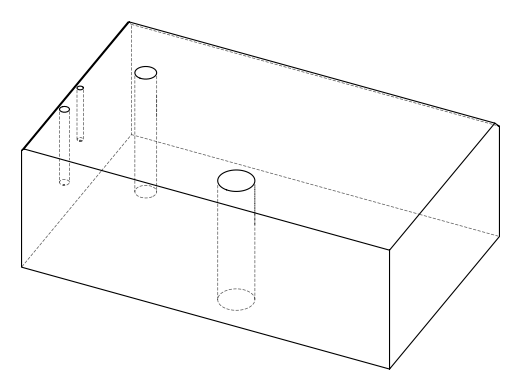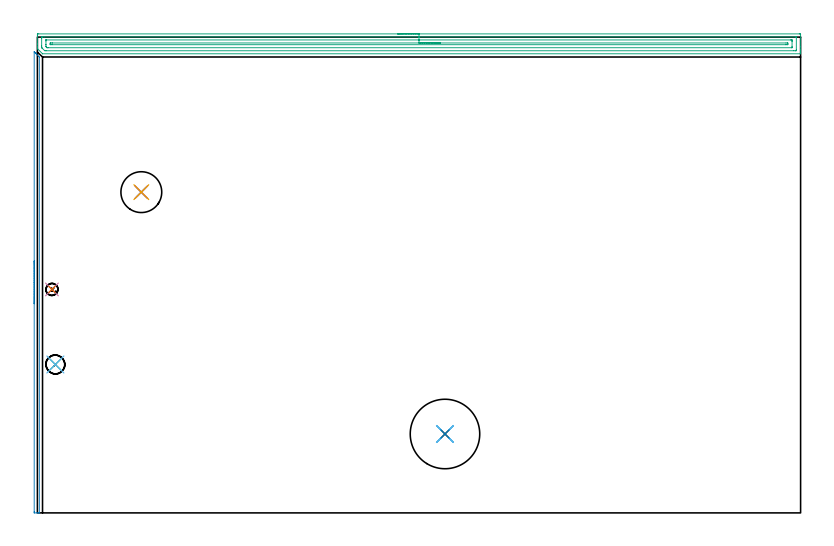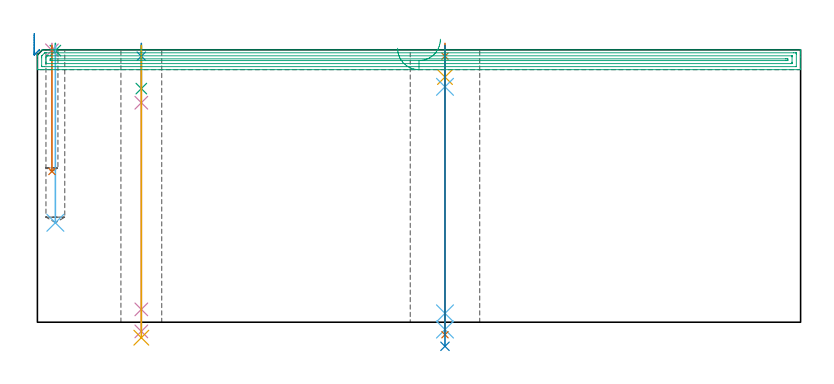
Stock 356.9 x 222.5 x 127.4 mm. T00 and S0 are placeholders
(PLAN: 15 operations, 10 tool changes, 17.2 min)
(1 SPOT_DRILL | STEP1HOLE | NXT0321_9005460120000 | 0.05 min | 183 mm3)
(2 SPOT_DRILL_1 | STEP1HOLE_1 | NXT0321_9005460120000 | 0.05 min | 183 mm3)
(3 SPOT_DRILL_2 | STEP1POCKET | NXT0321_9005460120000 | 0.03 min | 1 mm3)
(4 SPOT_DRILL_3 | STEP1POCKET_1 | NXT0321_9005460120000 | 0.03 min | 0 mm3)
(5 DRILL_BLIND_HOLE_INTO_CENTER | STEP1HOLE | NXT0301_056 | 0.06 min | 547 mm3)
(6 GUN_DRILL_THROUGH_HOLE | STEP1HOLE | UGT0307_005 | 0.6 min | 6226 mm3)
(7 SPADE_DRILL_TO_ENLARGE_THROUGH_HOLE | STEP1HOLE | UGT0306_010 | 0.54 min | 31045 mm3)
(8 DRILL_TO_ENLARGE_THROUGH_HOLE | STEP1HOLE | UGT0301_001 | 0.56 min | 67633 mm3)
(9 DRILL_BLIND_HOLE_INTO_CENTER_1 | STEP1HOLE_1 | NXT0301_092 | 0.08 min | 1728 mm3)
(10 GUN_DRILL_THROUGH_HOLE_1 | STEP1HOLE_1 | UGT0307_009 | 0.64 min | 12491 mm3)
(11 DRILL_TO_ENLARGE_THROUGH_HOLE_1 | STEP1HOLE_1 | UGT0301_258 | 0.55 min | 22058 mm3)
(12 DRILL_BLIND_HOLE_INTO_CENTER_2 | STEP1POCKET | UGT0301_483 | 0.33 min | 4797 mm3)
(13 DRILL_BLIND_HOLE_INTO_CENTER_3 | STEP1POCKET_1 | UGT0301_451 | 0.24 min | 1354 mm3)
(14 AREA_MILL | FG_CHAMFER_SURFACE | UGT0205_001 | 1.87 min | 624 mm3)
(15 AREA_MILL_1 | FG_CHAMFER_SURFACE_1 | UGT0205_001 | 11.6 min | 15431 mm3)
(TOOL NXT0321_9005460120000 | NC Spot Drill, 142deg, 12mm, Carbide, Uncoated | D12 PA142 FL30 Z2)
(TOOL NXT0301_056 | Carbide Drill 8.5mm [860.1-0850-026A1-MM 2214] | D8.5 PA140 FL47 Z2)
(TOOL UGT0307_005 | Gun Drill 8.3 mm | D8.3 PA130 FL24 Z1)
(TOOL UGT0306_010 | Spade Drill 19.5mm | D19.5 PA132 FL10 Z2)
(TOOL UGT0301_001 | Twist Drill 32.5 mm | D32.5 PA118 FL185 Z2)
(TOOL NXT0301_092 | Carbide Drill 12.1mm [860.1-1210-061A1-MM 2214] | D12.1 PA140 FL77 Z2)
(TOOL UGT0307_009 | Gun Drill 12 mm | D12 PA130 FL24 Z1)
(TOOL UGT0301_258 | Twist Drill 19.1 mm | D19.1 PA118 FL140 Z2)
(TOOL UGT0301_483 | Carbide Drill 8.8 mm | D8.8 PA118 FL81 Z2)
(TOOL UGT0301_451 | Carbide Drill 5.6 mm | D5.6 PA118 FL57 Z2)
(TOOL UGT0205_001 | Chamfer Mill 20 x 3 x 45 deg. | D20 FL50 Z2)
(OP 1 SPOT_DRILL)
G17 G21 G94 G90
T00 M6
G54
G17 G0 G90 X190.6 Y36.9 S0 M3
G43 Z137.4 H0
G94 G81 G98 Z124.4 F250. R130.4
G80
M5
M2
(OP 2 SPOT_DRILL_1)
G17 G21 G94 G90
T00 M6
G54
G17 G0 G90 X48.6 Y150. S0 M3
G43 Z137.4 H0
G94 G81 G98 Z124.4 F250. R130.4
G80
M5
M2
(OP 3 SPOT_DRILL_2)
G17 G21 G94 G90
T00 M6
G54
G17 G0 G90 X8.4 Y69.4 S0 M3
G43 Z137.4 H0
G94 G81 G98 Z127.021 F250. R130.4
G80
M5
M2
(OP 4 SPOT_DRILL_3)
G17 G21 G94 G90
T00 M6
G54
G17 G0 G90 X6.8 Y104.5 S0 M3
G43 Z137.4 H0
G94 G81 G98 Z127.159 F250. R130.4
G80
M5
M2
(OP 5 DRILL_BLIND_HOLE_INTO_CENTER)
G17 G21 G94 G90
T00 M6
G54
G17 G0 G90 X190.6 Y36.9 S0 M3
G43 Z137.4 H1
G94 G81 G98 Z114.65 F250. R129.4
G80
M5
M2
(OP 6 GUN_DRILL_THROUGH_HOLE)
G17 G21 G94 G90
T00 M6
G54
G17 G0 G90 X190.6 Y36.9 M8
G43 Z137.4 H0
Z123.96
S716 M3
G94 G1 Z110.075 F125. M26
G4 X.084
Z4.15 F250.
G4 X.084
Z-3.435 F125.
G4 X.084
M5
M9
G0 Z123.96
Z137.4
M2
(OP 7 SPADE_DRILL_TO_ENLARGE_THROUGH_HOLE)
G17 G21 G94 G90
T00 M6
G54
G17 G0 G90 X190.6 Y36.9 S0 M3
G43 Z137.4 H0
G94 G73 G98 Z-5.841 F250. Q19.034 R129.4
G80
M5
M2
(OP 8 DRILL_TO_ENLARGE_THROUGH_HOLE)
G17 G21 G94 G90
T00 M6
G54
G17 G0 G90 X190.6 Y36.9 S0 M3
G43 Z137.4 H0
G94 G73 G98 Z-11.264 F250. Q27.733 R129.4
G80
M5
M2
(OP 9 DRILL_BLIND_HOLE_INTO_CENTER_1)
G17 G21 G94 G90
T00 M6
G54
G17 G0 G90 X48.6 Y150. S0 M3
G43 Z137.4 H1
G94 G81 G98 Z109.25 F250. R129.4
G80
M5
M2
(OP 10 GUN_DRILL_THROUGH_HOLE_1)
G17 G21 G94 G90
T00 M6
G54
G17 G0 G90 X48.6 Y150. M8
G43 Z137.4 H0
Z123.61
S716 M3
G94 G1 Z102.636 F125. M26
G4 X.084
Z6. F250.
G4 X.084
Z-4.298 F125.
G4 X.084
M5
M9
G0 Z123.61
Z137.4
M2
(OP 11 DRILL_TO_ENLARGE_THROUGH_HOLE_1)
G17 G21 G94 G90
T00 M6
G54
G17 G0 G90 X48.6 Y150. S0 M3
G43 Z137.4 H0
G94 G73 G98 Z-7.238 F250. Q16.83 R129.4
G80
M5
M2
(OP 12 DRILL_BLIND_HOLE_INTO_CENTER_2)
G17 G21 G94 G90
T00 M6
G54
G17 G0 G90 X8.4 Y69.4 S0 M3
G43 Z137.4 H0
G94 G81 G98 Z46.5 F250. R129.4
G80
M5
M2
(OP 13 DRILL_BLIND_HOLE_INTO_CENTER_3)
G17 G21 G94 G90
T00 M6
G54
G17 G0 G90 X6.8 Y104.5 S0 M3
G43 Z137.4 H0
G94 G81 G98 Z70.5 F250. R129.4
G80
M5
M2
(OP 14 AREA_MILL)
G17 G21 G94 G90
T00 M6
G54
G17 G0 G90 X-1.5 Y97.8 S1061 M3
G43 Z137.4 H0
Z135.
G94 G1 Y97.838 Z134.128 F250.
Y97.952 Z133.264
Y98.141 Z132.412
Y98.403 Z131.58
Y98.737 Z130.774
Y99.14 Z130.
Y99.608 Z129.264
Y100.14 Z128.572
Y100.729 Z127.929
Y101.372 Z127.34
Y102.064 Z126.808
Y102.8 Z126.34
Y103.574 Z125.937
Y104.38 Z125.603
Y105.212 Z125.341
Y106.064 Z125.152
Y106.928 Z125.038
Y107.8 Z125.
Y215.542
X-1.498 Y215.597 Z124.999
X-1.494 Y215.595 Z125.004
X-1.33 Y215.431 Z125.168
X-1.173 Y215.275 Z125.322
X-1.023 Y215.124 Z125.475
X-0.883 Y214.984 Z125.615
X-0.736 Y214.839 Z125.759
X-0.596 Y214.698 Z125.901
X-0.436 Y214.537 Z126.062
X-0.3 Y214.402 Z126.196
X0.573 Y213.529 Z127.069
X0.899 Y213.2 Z127.399
X0.9 Y0.169 Z127.4
X0.905 Y0.01 Z127.395
X0.777 Y0.002 Z127.269
X0.652 Y0. Z127.151
X0.362 Z126.861
X-0.3 Z126.195
X-1.497 Y0.001 Z125.
X-1.498 Y0.003 Z124.999
X-1.5 Y0.337 Z125.
Y0.616
Y107.8
Y108.672 Z125.038
Y109.536 Z125.152
Y110.388 Z125.341
Y111.22 Z125.603
Y112.026 Z125.937
Y112.8 Z126.34
Y113.536 Z126.809
Y114.228 Z127.34
Y114.871 Z127.929
Y115.46 Z128.572
Y115.992 Z129.264
Y116.46 Z130.
Y116.863 Z130.774
Y117.197 Z131.58
Y117.459 Z132.412
Y117.648 Z133.264
Y117.762 Z134.128
Y117.8 Z135.
G0 Z137.4
M5
M2
(OP 15 AREA_MILL_1)
G17 G21 G94 G90
T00 M6
G54
G17 G0 G90 X168.45 Y224. S1061 M3
G43 Z137.4 H0
Z128.1
G94 G1 X168.488 Z127.228 F250.
X168.602 Z126.364
X168.791 Z125.512
X169.053 Z124.68
X169.387 Z123.874
X169.79 Z123.1
X170.258 Z122.364
X170.79 Z121.672
X171.379 Z121.029
X172.022 Z120.44
X172.714 Z119.909
X173.45 Z119.44
X174.224 Z119.037
X175.03 Z118.703
X175.862 Z118.441
X176.714 Z118.252
X177.578 Z118.138
X178.45 Z118.1
X356.278
X356.548 Y223.997 Z118.102
X356.89 Y223.992 Z118.106
X356.9 Y223.645 Z118.452
Y218.009 Z124.086
Y216.571 Z125.526
Y216.221 Z125.874
Y215.521 Z126.578
Y215.19 Z126.909
X356.893 Y214.768 Z127.324
X356.89 Y214.703 Z127.388
X356.725 Y214.7 Z127.4
X2.409
X2.404 Y214.704 Z127.396
X2.363 Y214.737 Z127.363
X0.175 Y216.926 Z125.174
X0.01 Y217.101 Z124.999
X0.008 Y217.115 Z124.984
X0. Y217.815 Z124.285
Y219.253 Z122.844
Y223.373 Z118.724
X0.002 Y223.993 Z118.104
X0.004 Y223.995 Z118.102
X0.622 Y224. Z118.1
X178.45
Y222.586 Z119.514
X354.598 Y222.585 Z119.515
X354.811 Y222.583 Z119.517
X354.871 Y222.58 Z119.52
X354.892 Y222.577 Z119.523
X354.894 Y222.572 Z119.528
X354.898 Y222.537 Z119.563
X354.899 Y222.479 Z119.621
Y216.707 Z125.393
X354.892 Y216.221 Z125.879
X354.89 Y216.126 Z125.974
X354.704 Y216.118 Z125.982
X354.597 Y216.115 Z125.985
X354.491
X353.704 Y216.114 Z125.986
X4.089 Y216.115 Z125.985
X3.876 Y216.117 Z125.983
X3.453 Y216.121 Z125.979
X3.333 Y216.221 Z125.879
X3.302 Y216.248 Z125.852
X2.192 Y217.358 Z124.742
X2.086 Y217.467 Z124.633
X2.035 Y217.523 Z124.577
X2.012 Y217.55 Z124.55
X2.01 Y217.6 Z124.5
X2.003 Y218.009 Z124.091
X2. Y218.418 Z123.682
X2.001 Y221.993 Z120.107
X2.008 Y222.479 Z119.621
X2.01 Y222.574 Z119.526
X2.196 Y222.581 Z119.519
X2.303 Y222.584 Z119.516
X2.409 Y222.585 Z119.515
X3.196 Y222.586 Z119.514
X178.45
Y221.171 Z120.929
X352.224
X352.704 Y221.169 Z120.931
X352.863 Y221.166 Z120.934
X352.883 Y221.165 Z120.935
X352.89 Y221.122 Z120.978
X352.895 Y221.018 Z121.082
X352.898 Y220.887 Z121.213
X352.9 Y220.691 Z121.409
Y220.495 Z121.605
Y218.009 Z124.091
Y217.813 Z124.287
X352.897 Y217.617 Z124.483
X352.893 Y217.561 Z124.539
X352.889 Y217.534 Z124.566
X352.882 Y217.533 Z124.567
X352.824 Y217.53 Z124.57
X352.704 Y217.529 Z124.571
X5.09
X4.675 Y217.53 Z124.57
X4.557 Y217.533 Z124.567
X4.499 Y217.535 Z124.565
X4.467 Y217.544 Z124.556
X4.408 Y217.6 Z124.5
X4.196 Y217.81 Z124.29
X4.01 Y218.009 Z124.091
X4.004 Y218.201 Z123.899
X4. Y218.903 Z123.197
Y219.099 Z123.001
Y220.691 Z121.409
Y220.887 Z121.213
X4.003 Y221.083 Z121.017
X4.007 Y221.139 Z120.961
X4.011 Y221.166 Z120.934
X4.018 Y221.167 Z120.933
X4.076 Y221.17 Z120.93
X4.196 Y221.171 Z120.929
X178.45
Y219.757 Z122.343
X350.063
X350.875 Y219.75 Z122.35
X350.891 Y219.748 Z122.352
X350.893 Y219.726 Z122.374
X350.897 Y219.673 Z122.427
X350.899 Y219.565 Z122.535
X350.9 Y219.35 Z122.75
X350.899 Y219.135 Z122.965
X350.897 Y219.027 Z123.073
X350.893 Y218.974 Z123.126
X350.891 Y218.952 Z123.148
X350.871 Y218.949 Z123.151
X350.063 Y218.943 Z123.157
X350.023
X6.837
X6.025 Y218.95 Z123.15
X6.009 Y218.952 Z123.148
X6.006 Y218.974 Z123.126
X6.003 Y219.027 Z123.073
X6.001 Y219.135 Z122.965
X6. Y219.35 Z122.75
X6.001 Y219.565 Z122.535
X6.003 Y219.673 Z122.427
X6.007 Y219.726 Z122.374
X6.01 Y219.748 Z122.352
X6.029 Y219.752 Z122.348
X6.063 Y219.754 Z122.346
X6.877 Y219.757 Z122.343
X6.917
X178.45
X179.322 Z122.381
X180.186 Z122.495
X181.038 Z122.683
X181.87 Z122.946
X182.676 Z123.28
X183.45 Z123.682
X184.186 Z124.151
X184.878 Z124.682
X185.521 Z125.272
X186.11 Z125.915
X186.642 Z126.607
X187.11 Z127.343
X187.513 Z128.116
X187.847 Z128.922
X188.109 Z129.754
X188.298 Z130.606
X188.412 Z131.471
X188.45 Z132.343
G0 Z137.4
M5
M2
